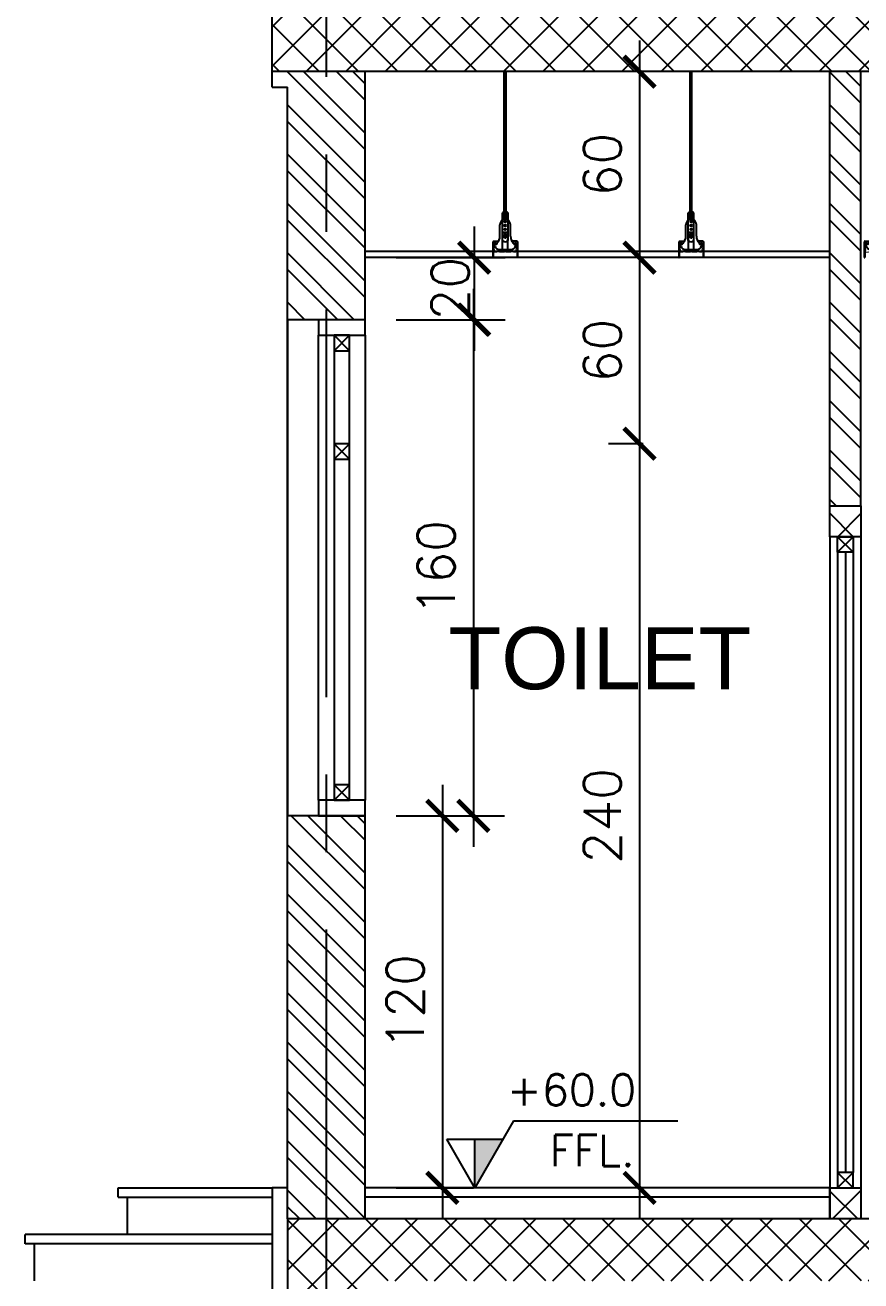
# Model space of a CAD drawing. Header units: centimetres. Extents: x -4632 to 1767, y -935 to 10443.
# Drawn here: x -2089.7 to -1820, y -718 to -313 of the extents above; entities that cross this region are included whole.
import ezdxf
from ezdxf.enums import TextEntityAlignment as Align
from ezdxf.xclip import XClip

# ---------------------------------------------------------------- set-up
doc = ezdxf.new("R2010")
doc.units = ezdxf.units.CM
doc.header["$LTSCALE"] = 100
doc.header["$MEASUREMENT"] = 0
doc.header["$XCLIPFRAME"] = 0
doc.header["$PDMODE"] = 35
doc.linetypes.add('GRID$0$XREF GRID$0$GRIDS$0$CENTER', pattern=[2, 1.25, -0.25, 0.25, -0.25])
for name, color, linetype in [('CEILING', 161, 'Continuous'), ('CEILING HANGER', 8, 'Continuous'), ('DIM IN', 1, 'Continuous'), ('DOOR', 1, 'Continuous'), ('FINISHES', 4, 'Continuous'), ('HATCH', 8, 'Continuous'), ('LEVELS', 2, 'Continuous'), ('STAIRS', 4, 'Continuous'), ('TEXT', 3, 'Continuous'), ('WALL-01', 7, 'Continuous'), ('WALL-02', 3, 'Continuous'), ('WALL-03', 2, 'Continuous'), ('WINDOW', 1, 'Continuous'), ('WINDOWS', 1, 'Continuous'), ('XREF GRID', 11, 'GRID$0$XREF GRID$0$GRIDS$0$CENTER')]:
    doc.layers.add(name, color=color, linetype=linetype)
doc.styles.add('ART', font='arial.ttf')
doc.styles.add('DIMA', font='romans.shx', dxfattribs={"width": 0.8})
doc.styles.add('ROMANS', font='romans')
doc.dimstyles.new('AS-17-100', dxfattribs={"dimtxt": 12, "dimasz": 10, "dimexe": 10, "dimexo": 10, "dimgap": 6, "dimtad": 1, "dimtoh": 1, "dimdec": 0, "dimdsep": 46, "dimtxsty": 'ROMANS', "dimblk1": 'ARCHTICK', "dimblk2": 'ARCHTICK', "dimsah": 1, "dimcen": 25, "dimdle": 10, "dimclrd": 1, "dimclre": 1, "dimclrt": 2, "dimadec": 0, "dimazin": 0, "dimtfac": 1, "dimtdec": 0, "dimtofl": 0, "dimtmove": 2, "dimatfit": 3, "dimldrblk": 'ARCHTICK', "dimfxl": 1, "dimtolj": 1, "dimtzin": 0, "dimarcsym": 0})
pattern_1 = [(314.9999999999999, (-5, 0), (7.954951288348664, 7.954951288348657), []), (314.9999999999999, (-5.000000000000003, -5.30330085), (7.954951288348664, 7.954951288348657), [])]

# ---------------------------------------------------------------- blocks, each defined once
blk = doc.blocks.new('W06')
at = {"layer": 'WALL-03', "linetype": 'ByBlock', "elevation": 0.0002789311777569026}
blk.add_lwpolyline([(-2368.161533367542, -407.9853101067392), (-2368.16153336754, -567.9853101073054)], dxfattribs=at)
at = {"layer": 'WINDOW', "color": 8, "linetype": 'ByBlock'}
for p, q in [((-2348.16153336754, -412.9853101067392, 0.0002789311777569026), (-2353.16153336754, -417.9853101067392, 0.0002789311777569026)), ((-2348.16153336754, -417.9853101067392, 0.0002789311777569026), (-2353.16153336754, -412.9853101067392, 0.0002789311777569026)), ((-2348.16153336754, -447.9853101067392, 0.001342340208861769), (-2353.16153336754, -452.9853101067392, 0.001342340208861769)), ((-2348.16153336754, -452.9853101067392, 0.001342340208861769), (-2353.16153336754, -447.9853101067392, 0.001342340208861769)), ((-2348.16153336754, -562.9853101073054, 0.0002789311777569026), (-2353.16153336754, -557.9853101073054, 0.0002789311777569026)), ((-2348.16153336754, -557.9853101073054, 0.0002789311777569026), (-2353.16153336754, -562.9853101073054, 0.0002789311777569026))]:
    blk.add_line(p, q, dxfattribs=at)
at = {"layer": 'WINDOW', "linetype": 'ByBlock'}
for p, q in [((-2353.16153336754, -417.9853101067392, 0.0002789311777569026), (-2353.16153336754, -557.9853101073054, 0.0002789311777569026)), ((-2348.16153336754, -557.9853101073054, 0.0002789311777569026), (-2348.16153336754, -417.9853101067392, 0.0002789311777569026))]:
    blk.add_line(p, q, dxfattribs=at)
at = {"layer": 'WINDOW', "color": 2, "linetype": 'ByBlock'}
for points, elevation in [([(-2343.16153336754, -407.9853101067392), (-2358.16153336754, -407.9853101067392), (-2358.16153336754, -412.9853101067392), (-2343.16153336754, -412.9853101067392)], 0.0002789311777569026), ([(-2348.16153336754, -412.9853101067392), (-2353.16153336754, -412.9853101067392), (-2353.16153336754, -417.9853101067392), (-2348.16153336754, -417.9853101067392)], 0.0002789311777569026), ([(-2348.16153336754, -447.9853101067392), (-2353.16153336754, -447.9853101067392), (-2353.16153336754, -452.9853101067392), (-2348.16153336754, -452.9853101067392)], 0.001342340208861769), ([(-2348.16153336754, -557.9853101073054), (-2353.16153336754, -557.9853101073054), (-2353.16153336754, -562.9853101073054), (-2348.16153336754, -562.9853101073054)], 0.0002789311777569026), ([(-2343.16153336754, -562.9853101073054), (-2358.16153336754, -562.9853101073054), (-2358.16153336754, -567.9853101073054), (-2343.16153336754, -567.9853101073054)], 0.0002789311777569026)]:
    blk.add_lwpolyline(points, close=True, dxfattribs=dict(at, elevation=elevation))
at = {"layer": 'WINDOW', "linetype": 'ByBlock', "elevation": 0.0002789311777569026}
for points in [[(-2358.16153336754, -562.9853101073054), (-2358.16153336754, -412.9853101067392)], [(-2343.16153336754, -412.9853101067392), (-2343.16153336754, -562.9853101073054)]]:
    blk.add_lwpolyline(points, dxfattribs=at)
blk = doc.blocks.new('SUP')
at = {"layer": 'CEILING HANGER', "extrusion": (-6.565441055446186e-09, 1.615746940505771e-05, 0.9999999998694682)}
for p, q in [((-555.8616746720024, -4415.287711383453, 0.0220760710870105), (-555.8616747077414, -4305.435367668505, 0.02100534264414649)), ((-555.2514488226903, -4415.287711998224, 0.02207607644170619), (-555.2514487869347, -4305.435367668505, 0.02100534798921842)), ((-556.4441010715551, -4415.384870046802, 0.02207760857909572), (-556.4441000311757, -4413.18528123447, 0.02204268558459684)), ((-554.6137238621494, -4415.384871938397, 0.02207762464139294), (-554.6137240513087, -4413.186107862948, 0.02204271474141222)), ((-557.2372633987345, -4420.726332689635, 0.02216240833251109), (-557.237263398735, -4416.996090168905, 0.02210318306358973)), ((-556.4441014025856, -4422.105266022191, 0.02218430868122987), (-556.4441010715551, -4415.384870046802, 0.02207760857909572)), ((-556.3446205894273, -4415.287710815975, 0.02207606684786804), (-554.7132045334369, -4415.287712754858, 0.02207608116825662)), ((-555.8616747192925, -4414.670045381303, 0.02206626436939811), (-555.857039830399, -4414.703154263929, 0.02206679008161883)), ((-555.857039830399, -4414.703154263929, 0.02206679008161883), (-555.8432768444361, -4414.735255799491, 0.0220672998799518)), ((-555.8432768444361, -4414.735255799491, 0.0220672998799518), (-555.8208028588429, -4414.765379337937, 0.02206777834999432)), ((-555.8208028588429, -4414.765379337937, 0.02206777834999432), (-555.7903025376474, -4414.792601731966, 0.02206821082857254)), ((-555.7903025376474, -4414.792601731966, 0.02206821082857254), (-555.7527012980609, -4414.81610219341, 0.02206858427601619)), ((-555.7527012980609, -4414.81610219341, 0.02206858427601619), (-555.7091413817544, -4414.835165461633, 0.02206888732622275)), ((-555.7091413817544, -4414.835165461633, 0.02206888732622275), (-555.6609480898335, -4414.849208758824, 0.02206911071442727)), ((-555.6609480898335, -4414.849208758824, 0.02206911071442727), (-555.6095836278336, -4414.857810471359, 0.02206924773433516)), ((-555.6095836278336, -4414.857810471359, 0.02206924773433516), (-555.556609935815, -4414.860706934065, 0.02206929418558782)), ((-555.556609935815, -4414.860706934065, 0.02206929418558782), (-555.503636574826, -4414.85781189006, 0.02206924868480718)), ((-555.503636574826, -4414.85781189006, 0.02206924868480718), (-555.4522731532052, -4414.849207150968, 0.02206911251677729)), ((-555.4522731532052, -4414.849207150968, 0.02206911251677729), (-555.4040791519349, -4414.835165059665, 0.02206888999188666)), ((-555.4040791519349, -4414.835165059665, 0.02206888999188666), (-555.3605209853569, -4414.816101815089, 0.0220685877051696)), ((-555.3605209853569, -4414.816101815089, 0.0220685877051696), (-555.3229200767993, -4414.792599603918, 0.02206821488864245)), ((-555.3229200767993, -4414.792599603918, 0.02206821488864245), (-555.2924209378538, -4414.765372433603, 0.02206778286843622)), ((-555.2924209378538, -4414.765372433603, 0.02206778286843622), (-555.2699471887099, -4414.735255137438, 0.0220673048912459)), ((-555.2699471887099, -4414.735255137438, 0.0220673048912459), (-555.2561840135874, -4414.703152183174, 0.02206679531140006)), ((-555.2561840135874, -4414.703152183174, 0.02206679531140006), (-555.2515502596526, -4414.670042047363, 0.02206626966060201)), ((-554.6137244296298, -4422.104441663621, 0.0221843116251953), (-554.6137238621494, -4415.384871938397, 0.02207762464139294)), ((-553.8205608256211, -4420.726333469913, 0.0221624382717734), (-553.8205606837515, -4416.996090996483, 0.0221032130037396)), ((-559.495881784593, -4422.529900156957, 0.02219102389058963), (-559.4958810752446, -4426.154047701695, 0.02224856468352285)), ((-559.373856287354, -4422.529901008177, 0.02219102497288312), (-559.3738566183841, -4426.15404633029, 0.02224856573060863)), ((-559.2518317359136, -4422.285851054111, 0.02218715124690278), (-557.6660165835747, -4422.285852023553, 0.02218716515248028)), ((-559.2518307901145, -4422.40787877396, 0.02218908868787934), (-557.7425548149345, -4422.407876409457, 0.02218910187007036)), ((-554.6137242877589, -4419.500103103952, 0.02214296239639036), (-556.4441003622063, -4419.500100857683, 0.02214294632851693)), ((-556.352582516106, -4425.110732249355, 0.02223202743798597), (-556.3525823269455, -4421.205926860206, 0.02217003062483556)), ((-556.2915702876758, -4421.205927474974, 0.02217003116895679), (-556.3525823269455, -4421.205927002078, 0.02217003062708805)), ((-556.2305561676471, -4421.14491723273, 0.02216906304035726), (-556.2305573026059, -4420.595800792785, 0.02216034468796276)), ((-554.8882801432698, -4420.534792158401, 0.022159387807499), (-556.1695437973473, -4420.534790881573, 0.02215937656456851)), ((-555.2360524888308, -4420.26633394119, 0.02215512243529172), (-555.8217733906752, -4420.266334508668, 0.02215511731387065)), ((-555.2360523942504, -4420.022285713205, 0.02215124766790188), (-555.8217720192661, -4420.022286186104, 0.0221512425450806)), ((-555.7430976058731, -4421.205929011901, 0.02217003599744156), (-555.7729632485268, -4420.77883948788, 0.02216325481162251)), ((-555.2848618743388, -4420.778842490788, 0.02216325913458923), (-555.7729632485268, -4420.77883948788, 0.02216325481162251)), ((-555.7430976058731, -4421.205929011901, 0.02217003599744156), (-555.3147273751223, -4421.205930737981, 0.02217003977690464)), ((-555.3147273751223, -4421.205930737981, 0.02217003977690464), (-555.2848618743388, -4420.778842490788, 0.02216325913458923)), ((-554.8272674892297, -4421.144916854413, 0.02216907532569316), (-554.8272677256795, -4420.595805238041, 0.02216035704998098)), ((-554.7052428904992, -4421.205930572471, 0.02217004511276322), (-554.7662550243497, -4421.205929981343, 0.02217004456901653)), ((-554.7052439308789, -4425.110731871038, 0.02223204186114013), (-554.7052428904992, -4421.205930596114, 0.02217004511309357)), ((-551.8059930086331, -4422.285851668878, 0.0221872164749541), (-553.3918075934922, -4422.285852685613, 0.02218720260091621)), ((-551.8059936234027, -4422.407874659739, 0.02218915384083452), (-553.3152703552222, -4422.407875558245, 0.02218914063527096)), ((-551.6839683626125, -4422.529900960888, 0.0221910923279644), (-551.6839680788736, -4426.154045904676, 0.02224863307973371)), ((-551.5619429599533, -4422.529904129314, 0.02219109344713757), (-551.5619430072439, -4426.154046826836, 0.02224863416314971)), ((-559.4958810752446, -4426.154047701695, 0.02224856468352285), (-559.495881879174, -4427.618347378821, 0.02227181345126885)), ((-559.3738565710936, -4423.35517208254, 0.02220412784786372), (-559.4958811698241, -4423.355173572174, 0.02220412680269896)), ((-559.3738566183841, -4426.15404633029, 0.02224856573060863), (-559.3738563819345, -4427.618348135456, 0.02227181453210573)), ((-558.9243093764586, -4423.146129892111, 0.02220081281087902), (-558.9243099439385, -4423.407472318238, 0.02220496215912424)), ((-558.7317858524691, -4424.206305609929, 0.02221764696627768), (-558.9035207104287, -4423.565385125063, 0.02220746953171588)), ((-558.5689120451794, -4423.159920093443, 0.02220103487165298), (-558.5967181155332, -4423.083524346748, 0.02219982168851709)), ((-558.3969132619577, -4423.280354472705, 0.02220294852160439), (-558.3965026905327, -4423.280356860845, 0.02220294856302701)), ((-556.230556687837, -4425.110732225712, 0.02223202850648227), (-557.553114927309, -4425.110732509451, 0.02223201692662885)), ((-554.8272681512899, -4425.110731658235, 0.02223204078885876), (-556.230556687837, -4425.110732225712, 0.02223202850648227)), ((-555.0713192403489, -4425.476807014951, 0.02223785085013904), (-555.9865070647676, -4425.476807724301, 0.02223784284529864)), ((-553.5047096753681, -4425.110733644415, 0.02223205240470875), (-554.8272681512899, -4425.110731658235, 0.02223204078885876)), ((-552.660912097359, -4423.280355631311, 0.02220299878160961), (-552.6613227633637, -4423.280355820471, 0.02220299878106098)), ((-552.4889126047873, -4423.15992073186, 0.02220108813657681), (-552.4611072910731, -4423.083524039359, 0.02219987542548034)), ((-552.3260378044082, -4424.206306957693, 0.02221770309579237), (-552.1543040814081, -4423.565384344778, 0.02220752863593646)), ((-552.1335148951883, -4423.146127622196, 0.02220087225553981), (-552.1335154626678, -4423.407472743853, 0.02220502164653701)), ((-551.6839681261629, -4423.355171656929, 0.02220419519694293), (-551.5619431964028, -4423.355172579086, 0.02220419628035769)), ((-551.6839680788736, -4426.154045904676, 0.02224863307973371), (-551.6839684099034, -4427.618347899013, 0.02227188188413909)), ((-551.5619430072439, -4426.154046826836, 0.02224863416314971), (-551.5619433855635, -4427.618346243861, 0.02227188292681501)), ((-559.495881879174, -4427.618347402464, 0.02227181345159914), (-559.3738563819345, -4427.618348182745, 0.02227181453276637)), ((-551.5619433382737, -4427.618346338443, 0.02227188292822694), (-551.6839684571936, -4427.618348040882, 0.02227188188648124))]:
    blk.add_line(p, q, dxfattribs=at)
at = {"layer": 'CEILING HANGER', "extrusion": (-6.565441055446186e-09, 1.615746940505771e-05, 0.9999999998694682), "const_width": 0.2440502024312832, "elevation": -0.06971492343959416}
blk.add_lwpolyline([(-558.5797820677037, -4423.042405715765, 0.9999999999999998), (-559.0678825433828, -4423.042405053701), (-559.0678824488034, -4423.217503977483, 0.2679491924311169), (-558.9916170805083, -4423.349601668542, -0.5773502691896479), (-558.9916170805088, -4423.613793693053, 0.2679491924311232), (-559.0678823069334, -4423.745890154567), (-559.0678823542236, -4424.035073030886, 0.2679491924311419), (-558.9916173642481, -4424.167168310147, -0.5773502691897009), (-558.9916173642488, -4424.431360121866, 0.2679491924311387), (-559.0678821650637, -4424.563459137034), (-559.0678827325429, -4424.85263957792, 0.2679491924311386), (-558.9916171277979, -4424.984737150748, -0.5773502691895802), (-558.9916167021885, -4425.24892884423, 0.2679491924310527), (-559.0678829689928, -4425.381023295932), (-559.0678825906732, -4425.696453092645, 0.4142135623731117), (-558.9153511920235, -4425.848984633169), (-558.2304367162336, -4425.848982386897, 0.2475285480659973), (-558.1045626675409, -4425.782604403249, -0.2475285480660123), (-557.9786901321269, -4425.716221666963), (-557.551682372388, -4425.716218664052, -0.2475285480660569), (-557.4258086074361, -4425.782602156976, 0.2475285480659878), (-557.2999359774418, -4425.848980849969), (-555.7931046094085, -4425.848986099151, 0.2679491924311233), (-555.6610078641546, -4425.772717586079, -0.5773502691896271), (-555.3968163125354, -4425.772716522059, 0.267949192431123), (-555.2647200401811, -4425.848983450915), (-553.7578892869174, -4425.848981275573, 0.2475285480659966), (-553.6320163258938, -4425.78260121117, -0.2475285480660183), (-553.5061422299106, -4425.716223062021), (-553.0791346120426, -4425.716220059112, -0.2475285480676973), (-552.9532612726993, -4425.782603552025, 0.2475285480676879), (-552.8273882643856, -4425.848982268668), (-552.1424731738261, -4425.848982505115, 0.4142135623731118), (-551.9899423899456, -4425.696450586272), (-551.9899413495664, -4425.381025565848, 0.2679491924310526), (-552.0662080892703, -4425.248927922074, -0.5773502691895805), (-552.0662079001106, -4424.984736228596, 0.2679491924311383), (-551.9899422480754, -4424.852641966066), (-551.9899413968567, -4424.563456275991, 0.2679491924311419), (-552.0662080892713, -4424.431358892325, -0.577350269189703), (-552.0662080419805, -4424.167167151541, 0.2679491924311351), (-551.9899426263952, -4424.035072983594), (-551.9899415860166, -4423.745887482684, 0.2679491924311169), (-552.0662074272116, -4423.61379473343, -0.57735026918965), (-552.0662072853415, -4423.349602945366, 0.26794919243112), (-551.9899424845256, -4423.217503906544), (-551.9899407820865, -4423.042407229043, 0.9999999999999996), (-552.4780414942156, -4423.042408813255)], format="xyb", dxfattribs=at)
at = {"layer": 'CEILING HANGER', "extrusion": (-6.565441055446186e-09, 1.615746940505771e-05, 0.9999999998694682)}
for centre, radius in [((-555.5289124430645, -4417.240112451817, -0.04926070229982382), 0.3416702834037965), ((-555.5289125849346, -4418.460363877464, -0.04926104447477821), 0.2516767712572607), ((-555.5289113553953, -4416.019863485247, -0.04926036012537647), 0.2516767712572607)]:
    blk.add_circle(centre, radius, dxfattribs=at)
for centre, radius, start, end in [((-555.5293459028295, -4414.14664010689, -0.04925983484909668), 1.32702313133537, 104.5031346958014, 133.5769546934367), ((-555.5293459028295, -4414.14664010689, -0.04925983484909668), 1.32702313133537, 46.37131391906877, 77.91645815812764), ((-554.3742710121227, -4417.404631807819, -0.04926074590044033), 2.891994898810706, 132.9461953011324, 171.8788421997344), ((-556.6835531646561, -4417.404633131942, -0.04926075096635775), 2.891994898810706, 8.121157800239335, 47.05378470023463), ((-559.2518311210006, -4422.529901498867, -0.04926219379481667), 0.2440502024312832, 89.99999999999952, 179.9999726791131), ((-559.2518311210006, -4422.529901498867, -0.04926219379481667), 0.1220251012156416, 89.99999999999952, 179.9999726791131), ((-560.2878907568154, -4420.726331619516, -0.04926169032191171), 3.050627530391041, 315.5754556044096, 359.9999726791131), ((-555.5293452880607, -4421.143906900362, -0.04926179697753016), 1.327023208500847, 226.4230358901178, 313.6286860809345), ((-556.2915685850937, -4421.144916446417, -0.04926179893257202), 0.06101255060782081, 269.9999999999995, 359.9999726791131), ((-556.1695450740324, -4420.595800975837, -0.04926164468566113), 0.06101255060782081, 89.99999999999952, 179.9999726791131), ((-555.8217729176321, -4420.144308957992, -0.04926151731813203), 0.1220251012156416, 89.99999999999952, 269.9999999999995), ((-555.2360522995275, -4420.144310731367, -0.04926151603389552), 0.1220251012156416, 269.9999999999995, 89.99999999999952), ((-554.888280426866, -4420.595804711748, -0.04926164187615442), 0.06101255060782081, 359.9999726791131, 89.99999999999952), ((-554.7662551187867, -4421.144916919312, -0.04926179558694533), 0.06101255060782081, 179.9999726791131, 269.9999999999995), ((-550.7699337037036, -4420.726331075682, -0.04926166944337519), 3.050627530391041, 179.9999726791131, 224.4245927869441), ((-551.8059941907383, -4422.529899749133, -0.04926217746125455), 0.2440502024312832, 359.9999726791131, 89.99999999999952), ((-551.8059931030691, -4422.529899607262, -0.04926217746125743), 0.1220251012156416, 359.9999726791131, 89.99999999999952), ((-558.3141842546157, -4423.407471130239, -0.04926243782048277), 0.6101255060782078, 179.9999726791131, 195.0000051866606), ((-558.7412713196157, -4423.146128254833, -0.04926236547311089), 0.1830376518234623, 102.9976300964304, 179.9999726791131), ((-557.4747552757401, -4423.624784239971, -0.04926249691667202), 1.372782388675968, 195.0000051866606, 269.9999999999995), ((-558.7549940145336, -4423.08667598028, -0.04926234883207901), 0.1220251012156416, 77.00239959676622, 102.9976300964304), ((-558.7687156217822, -4423.146130146431, -0.04926236553397784), 0.1830376518234623, 19.99999657725749, 77.00239959676622), ((-558.3969121741454, -4423.097318325489, -0.04926235103085637), 0.1830376518234623, 199.9999965772575, 269.9999999999995), ((-558.3965018391698, -4423.097315819124, -0.04926235102920834), 0.1830376518234623, 269.9999999999995, 357.8495973910383), ((-557.8477757304768, -4423.117921094687, -0.0492623556035784), 0.3660753036469248, 135.5754556044097, 177.8495973910383), ((-555.9865069700435, -4425.110732078305, -0.04926291033195845), 0.3660753036469248, 179.9999726791131, 269.9999999999995), ((-555.0713190983352, -4425.110731392602, -0.0492629083241849), 0.3660753036469248, 269.9999999999995, 359.9999726791131), ((-553.5830686172995, -4423.624788306905, -0.04926248838113804), 1.372782388675968, 269.9999999999995, 344.9999948133394), ((-553.2100479261145, -4423.117920645433, -0.0492623454300529), 0.3660753036469248, 2.150375307292657, 44.42459278694412), ((-552.6613226686404, -4423.097317403332, -0.04926233844913304), 0.1830376518234623, 182.1503753072926, 269.9999999999995), ((-552.6609119080554, -4423.097317190524, -0.0492623384482174), 0.1830376518234623, 269.9999999999995, 340.000016259355), ((-552.2891077037781, -4423.146129271558, -0.04926235132016004), 0.1830376518234623, 102.9976300964304, 160.0000162593551), ((-552.3028299730864, -4423.086679550669, -0.04926233467970804), 0.1220251012156416, 77.00239959676622, 102.9976300964304), ((-552.3165523842644, -4423.146128680436, -0.04926235138024148), 0.1830376518234623, 359.9999726791131, 77.00239959676622), ((-552.7436408206734, -4423.407473187349, -0.04926242560150119), 0.6101255060782078, 344.9999948133394, 359.9999726791131)]:
    blk.add_arc(centre, radius, start, end, dxfattribs=at)
blk = doc.blocks.new('FALSE CEILING')
at = {"xscale": -1}
for p in [(-1545.111209873657, 4427.618346370236, -0.02227188292873169), (-1485.111209873657, 4427.618346370236, -0.02227188292873169), (-1425.111209873657, 4427.618346338442, -0.02227188292822694), (-1365.111209873657, 4427.618346370236, -0.02227188292873169), (-1305.111209873657, 4427.618346370236, -0.02227188292873169), (-1245.111209873657, 4427.618346338442, -0.02227188292822694), (-1185.111209873657, 4427.618346370236, -0.02227188292873169), (-1125.111209873657, 4427.618346370236, -0.02227188292873169), (-1065.111209873657, 4427.618346338442, -0.02227188292822694), (-1005.111209873657, 4427.618346370236, -0.02227188292873169), (-945.1112098736567, 4427.618346370236, -0.02227188292873169), (-885.1112098736567, 4427.618346370236, -0.02227188292873169), (-825.1112098736567, 4427.618346370236, -0.02227188292873169), (-765.1112098736567, 4427.618346338442, -0.02227188292822694), (-705.1112098736567, 4427.618346370236, -0.02227188292873169), (-645.1112098736567, 4427.618346370236, -0.02227188292873169), (-585.1112098736567, 4427.618346338442, -0.02227188292822694), (-525.1112098736567, 4427.618346370236, -0.02227188292873169), (-465.1112098736567, 4427.618346370236, -0.02227188292873169), (-405.1112098736567, 4427.618346338442, -0.02227188292822694), (-345.1112098736567, 4427.618346370236, -0.02227188292873169), (-285.1112098736567, 4427.618346370236, -0.02227188292873169), (-225.1112098736567, 4427.618346338442, -0.02227188292822694), (-165.1112098736567, 4427.618346370236, -0.02227188292873169), (-105.1112098736567, 4427.618346370236, -0.02227188292873169), (-45.11120987365666, 4427.618346338442, -0.02227188292822694), (14.88879012634334, 4427.618346370236, -0.02227188292873169), (74.88879012634334, 4427.618346370236, -0.02227188292873169), (134.8887901263433, 4427.618346338442, -0.02227188292822694), (194.8887901263433, 4427.618346370236, -0.02227188292873169), (254.8887901263433, 4427.618346338442, -0.02227188292822694), (314.8887901263433, 4427.618346338442, -0.02227188292822694), (374.8887901263433, 4427.618346370236, -0.02227188292873169), (434.8887901263433, 4427.618346338442, -0.02227188292822694)]:
    blk.add_blockref('SUP', p, dxfattribs=at)
blk = doc.blocks.new('LEVEL- ELEV-1')
blk.add_hatch(color=256).paths.add_polyline_path([(0.1599999999998545, 0.2771281292109045), (3.552713678800501e-15, 0.2771281292109027), (0, 5.329070518200751e-15)])
for p, q in [((0.220000000000006, 0.3810511776653591), (0, 0)), ((0.220000000000006, 0.3810511776653591), (1.154719381012352, 0.3810511776653591)), ((0, 0), (-0.1599999999998545, 0.2771281292109045)), ((-0.1599999999998545, 0.2771281292109045), (0.1599999999998545, 0.2771281292109045)), ((0, 0), (3.552713678800501e-15, 0.2771281292109045))]:
    blk.add_line(p, q)
blk = doc.blocks.new('LEVEL- ELEV')
at = {"xscale": 0.8999999999999986, "yscale": 0.8999999999999986, "zscale": 0.8999999999999986}
blk.add_blockref('LEVEL- ELEV-1', (0, 0), dxfattribs=at)
at = {"style": 'DIMA'}
for tag, p in [('+XX.XX', (0.1561219769239912, 0.4208608438903312)), ('FFL.', (0.3833218897106043, 0.1103121334648396))]:
    blk.add_attdef(tag, p, '', height=0.162, dxfattribs=at)
blk = doc.blocks.new('_ARCHTICK')
at = {"color": 0, "linetype": 'ByBlock', "const_width": 0.15}
blk.add_lwpolyline([(-0.5, -0.5), (0.5, 0.5)], dxfattribs=at)
blk = doc.blocks.new('*D30')
at = {"layer": 'Defpoints', "color": 0, "transparency": 16777216}
for p in [(-1882.062141538794, -327.9853100905854, 0.001063385054750746), (-1891.439750819621, -387.9853101067392), (-1882.062141538794, -387.9853101067392)]:
    blk.add_point(p, dxfattribs=at)
at = {"layer": 'DIM IN', "color": 1, "lineweight": -2, "transparency": 16777216}
for p, q in [((-1891.439750819621, -317.9853100905854), (-1891.439750819621, -397.9853101067392)), ((-1892.062141538794, -327.9853100905854), (-1901.439750819621, -327.9853100905854)), ((-1892.062141538794, -387.9853101067392), (-1901.439750819621, -387.9853101067392))]:
    blk.add_line(p, q, dxfattribs=at)
at = {"layer": 'DIM IN', "color": 1, "lineweight": -2, "transparency": 16777216, "xscale": 10, "yscale": 10, "zscale": 10}
for p, rotation in [((-1891.439750819621, -327.9853100905854), 90), ((-1891.439750819621, -387.9853101067392), 270)]:
    blk.add_blockref('_ARCHTICK', p, dxfattribs=dict(at, rotation=rotation))
at = {"layer": 'DIM IN', "color": 2, "transparency": 16777216, "insert": (-1903.439750819621, -357.9853100986617), "char_height": 12, "attachment_point": 5, "rotation": 90, "style": 'ROMANS'}
blk.add_mtext('\\A1;60', dxfattribs=at)
blk = doc.blocks.new('*D31')
at = {"layer": 'Defpoints', "color": 0, "transparency": 16777216}
for p in [(-1882.062141538794, -387.9853101067392), (-1891.439750819624, -447.9853101072977), (-1880.27804976929, -447.9853101072977)]:
    blk.add_point(p, dxfattribs=at)
at = {"layer": 'DIM IN', "color": 1, "lineweight": -2, "transparency": 16777216}
for p, q in [((-1891.439750819624, -377.9853101067392), (-1891.439750819624, -457.9853101072977)), ((-1892.062141538794, -387.9853101067392), (-1901.439750819624, -387.9853101067392)), ((-1890.27804976929, -447.9853101072977), (-1901.439750819624, -447.9853101072977))]:
    blk.add_line(p, q, dxfattribs=at)
at = {"layer": 'DIM IN', "color": 1, "lineweight": -2, "transparency": 16777216, "xscale": 10, "yscale": 10, "zscale": 10}
for p, rotation in [((-1891.439750819624, -387.9853101067392), 90), ((-1891.439750819624, -447.9853101072977), 270)]:
    blk.add_blockref('_ARCHTICK', p, dxfattribs=dict(at, rotation=rotation))
at = {"layer": 'DIM IN', "color": 2, "transparency": 16777216, "insert": (-1903.439750819623, -417.9853101070178), "char_height": 12, "attachment_point": 5, "rotation": 90, "style": 'ROMANS'}
blk.add_mtext('\\A1;60', dxfattribs=at)
blk = doc.blocks.new('*D32')
at = {"layer": 'Defpoints', "color": 0, "transparency": 16777216}
for p in [(-1886.054857835826, -447.9853101072977), (-1891.439750819625, -687.9853101073058), (-1878.571058397686, -687.9853101073058, 7.344312963751223e-09)]:
    blk.add_point(p, dxfattribs=at)
at = {"layer": 'DIM IN', "color": 1, "lineweight": -2, "transparency": 16777216}
for p, q in [((-1891.439750819625, -437.9853101072977), (-1891.439750819625, -697.9853101073058)), ((-1896.054857835826, -447.9853101072977), (-1901.439750819625, -447.9853101072977)), ((-1888.571058397686, -687.9853101073058), (-1901.439750819625, -687.9853101073058))]:
    blk.add_line(p, q, dxfattribs=at)
at = {"layer": 'DIM IN', "color": 1, "lineweight": -2, "transparency": 16777216, "xscale": 10, "yscale": 10, "zscale": 10}
for p, rotation in [((-1891.439750819625, -447.9853101072977), 90), ((-1891.439750819625, -687.9853101073058), 270)]:
    blk.add_blockref('_ARCHTICK', p, dxfattribs=dict(at, rotation=rotation))
at = {"layer": 'DIM IN', "color": 2, "transparency": 16777216, "insert": (-1903.439750819624, -567.9853101073011), "char_height": 12, "attachment_point": 5, "rotation": 90, "style": 'ROMANS'}
blk.add_mtext('\\A1;240', dxfattribs=at)
blk = doc.blocks.new('*D33')
at = {"layer": 'Defpoints', "color": 0, "transparency": 16777216}
for p in [(-1980.000000000026, -387.9853101067395), (-1980.000000000026, -407.9853101067395), (-1944.763735081907, -407.9853101067395)]:
    blk.add_point(p, dxfattribs=at)
at = {"layer": 'DIM IN', "color": 1, "lineweight": -2, "transparency": 16777216}
for p, q in [((-1944.763735081907, -377.9853101067394), (-1944.763735081907, -417.9853101067395)), ((-1970.000000000026, -387.9853101067395), (-1934.763735081907, -387.9853101067395)), ((-1970.000000000026, -407.9853101067395), (-1934.763735081907, -407.9853101067395))]:
    blk.add_line(p, q, dxfattribs=at)
at = {"layer": 'DIM IN', "color": 1, "lineweight": -2, "transparency": 16777216, "xscale": 10, "yscale": 10, "zscale": 10}
for p, rotation in [((-1944.763735081907, -387.9853101067395), 90), ((-1944.763735081907, -407.9853101067395), 270)]:
    blk.add_blockref('_ARCHTICK', p, dxfattribs=dict(at, rotation=rotation))
at = {"layer": 'DIM IN', "color": 2, "transparency": 16777216, "insert": (-1952.517539807542, -397.9853101067388), "char_height": 12, "attachment_point": 5, "rotation": 90, "style": 'ROMANS'}
blk.add_mtext('\\A1;20', dxfattribs=at)
blk = doc.blocks.new('*D34')
at = {"layer": 'Defpoints', "color": 0, "transparency": 16777216}
for p in [(-1970.000000000026, -407.9853101067395), (-1970.000000000026, -567.9853101073056), (-1945.059844215192, -567.9853101073056)]:
    blk.add_point(p, dxfattribs=at)
at = {"layer": 'DIM IN', "color": 1, "lineweight": -2, "transparency": 16777216}
for p, q in [((-1945.059844215192, -397.9853101067395), (-1945.059844215192, -577.9853101073056)), ((-1960.000000000026, -407.9853101067395), (-1935.059844215192, -407.9853101067395)), ((-1960.000000000026, -567.9853101073056), (-1935.059844215192, -567.9853101073056))]:
    blk.add_line(p, q, dxfattribs=at)
at = {"layer": 'DIM IN', "color": 1, "lineweight": -2, "transparency": 16777216, "xscale": 10, "yscale": 10, "zscale": 10}
for p, rotation in [((-1945.059844215192, -407.9853101067395), 90), ((-1945.059844215192, -567.9853101073056), 270)]:
    blk.add_blockref('_ARCHTICK', p, dxfattribs=dict(at, rotation=rotation))
at = {"layer": 'DIM IN', "color": 2, "transparency": 16777216, "insert": (-1957.059844215192, -487.9853101070219), "char_height": 12, "attachment_point": 5, "rotation": 90, "style": 'ROMANS'}
blk.add_mtext('\\A1;160', dxfattribs=at)
blk = doc.blocks.new('*D35')
at = {"layer": 'Defpoints', "color": 0, "transparency": 16777216}
for p in [(-1980.000000000026, -567.9853101073057), (-1980.000000000026, -687.9853101073057), (-1955.059844215192, -687.9853101073057)]:
    blk.add_point(p, dxfattribs=at)
at = {"layer": 'DIM IN', "color": 1, "lineweight": -2, "transparency": 16777216}
for p, q in [((-1955.059844215192, -557.9853101073057), (-1955.059844215192, -697.9853101073057)), ((-1970.000000000026, -567.9853101073057), (-1945.059844215192, -567.9853101073057)), ((-1970.000000000026, -687.9853101073057), (-1945.059844215192, -687.9853101073057))]:
    blk.add_line(p, q, dxfattribs=at)
at = {"layer": 'DIM IN', "color": 1, "lineweight": -2, "transparency": 16777216, "xscale": 10, "yscale": 10, "zscale": 10}
for p, rotation in [((-1955.059844215192, -567.9853101073057), 90), ((-1955.059844215192, -687.9853101073057), 270)]:
    blk.add_blockref('_ARCHTICK', p, dxfattribs=dict(at, rotation=rotation))
at = {"layer": 'DIM IN', "color": 2, "transparency": 16777216, "insert": (-1967.059844215191, -627.985310107305), "char_height": 12, "attachment_point": 5, "rotation": 90, "style": 'ROMANS'}
blk.add_mtext('\\A1;120', dxfattribs=at)
blk = doc.blocks.new('*D47')
at = {"layer": 'Defpoints', "color": 0, "transparency": 16777216}
for p in [(-1820.000000196442, -327.9853101067394, 0.001063385055241547), (-1820.000000000001, -687.985310107306), (-1784.573104835809, -687.9853101073058)]:
    blk.add_point(p, dxfattribs=at)
at = {"layer": 'DIM IN', "color": 1, "lineweight": -2, "transparency": 16777216}
for p, q in [((-1784.573104835809, -317.9853101067394), (-1784.573104835809, -697.9853101073058)), ((-1810.000000196442, -327.9853101067394), (-1774.573104835809, -327.9853101067394)), ((-1810.000000000001, -687.985310107306), (-1774.573104835809, -687.9853101073058))]:
    blk.add_line(p, q, dxfattribs=at)
at = {"layer": 'DIM IN', "color": 1, "lineweight": -2, "transparency": 16777216, "xscale": 10, "yscale": 10, "zscale": 10}
for p, rotation in [((-1784.573104835809, -327.9853101067394), 90), ((-1784.573104835809, -687.9853101073058), 270)]:
    blk.add_blockref('_ARCHTICK', p, dxfattribs=dict(at, rotation=rotation))
at = {"layer": 'DIM IN', "color": 2, "transparency": 16777216, "insert": (-1796.573104835806, -469.15112251764), "char_height": 12, "attachment_point": 5, "rotation": 90, "style": 'ROMANS'}
blk.add_mtext('\\A1;360', dxfattribs=at)

msp = doc.modelspace()

# ---------------------------------------------------------------- hatches: boundary and pattern name
at = {"layer": 'HATCH'}
h = msp.add_hatch(dxfattribs=at)
h.set_pattern_fill('ANSI37', color=256, scale=72, angle=360)
h.set_pattern_definition([(45, (-5, -65), (-6.363961030678927, 6.36396103067893), []), (134.9999999999999, (-5, -65), (-6.36396103067893, -6.363961030678926), [])])
h.paths.add_polyline_path([(-629.9999999999883, -327.9853100977077), (-629.9999999999883, -307.9853100982738), (-2009.999999999979, -307.985310098241), (-2009.999999999979, -327.9853100976749)])
at = {"layer": 'HATCH', "linetype": 'Continuous', "ltscale": 15}
h = msp.add_hatch(dxfattribs=at)
h.set_pattern_fill('ANSI32', color=256, scale=30, angle=630)
h.set_pattern_definition(pattern_1)
h.paths.add_polyline_path([(-1980.000000000025, -327.9853101125815), (-2009.999999999979, -327.985310100897), (-2009.999999999979, -332.985310095054), (-2004.999999999978, -332.9853101162761), (-2004.999999999978, -407.9853101115082), (-1980.000000000025, -407.9853101019706)])
h.paths.add_polyline_path([(-1980.000000000025, -567.9853101073055), (-2004.99999999998, -567.985310102551), (-2004.99999999998, -697.9853101025509), (-1980.000000000025, -697.9853101073054)])
h = msp.add_hatch(dxfattribs=at)
h.set_pattern_fill('ANSI32', color=256, scale=30, angle=630)
h.set_pattern_definition(pattern_1)
h.paths.add_polyline_path([(-1819.999999999999, -327.9853101067393), (-1829.999999999999, -327.9853101067393), (-1830.000000147337, -467.9853101072993), (-1820.000000147337, -467.9853101072993)])
at = {"layer": 'HATCH'}
h = msp.add_hatch(dxfattribs=at)
h.set_pattern_fill('ANSI37', color=256, scale=72, angle=360)
h.set_pattern_definition([(45, (-654.0010937378747, -30.00000000000011), (-6.363961030678927, 6.36396103067893), []), (134.9999999999999, (-654.0010937378747, -30.00000000000011), (-6.36396103067893, -6.363961030678926), [])])
h.paths.add_polyline_path([(-1820.000000196442, -467.9853101072993), (-1830.000000196547, -467.9853101072993), (-1830.000000196547, -477.9853101072993), (-1820.000000196442, -477.9853101072993)])
h = msp.add_hatch(dxfattribs=at)
h.set_pattern_fill('ANSI37', color=256, scale=72, angle=360)
h.set_pattern_definition([(225, (-1901.480301433561, -1763.046506202804), (6.363961030678927, -6.36396103067893), []), (314.9999999999999, (-1901.480301433561, -1763.046506202804), (6.36396103067893, 6.363961030678926), [])])
h.paths.add_polyline_path([(-1820.000000000024, -687.9853101073056), (-1830, -687.9853101073056), (-1830, -697.9853101071556), (-1820.000000000024, -697.9853101071556)])
h = msp.add_hatch(dxfattribs=at)
h.set_pattern_fill('ANSI37', color=256, scale=72, angle=360)
h.set_pattern_definition([(45, (-5, 0), (-6.363961030678927, 6.36396103067893), []), (134.9999999999999, (-5, 0), (-6.36396103067893, -6.363961030678926), [])])
h.paths.add_polyline_path([(-2004.999999999978, -747.9853101069699), (-1980.000000000025, -747.9853101069699), (-1980.000000000025, -717.9853101073054), (-660.0000000000116, -717.9853101073054), (-660.0000000000116, -747.9853101069698), (-629.9999999999881, -747.9853101069698), (-629.9999999999881, -697.9853101073054), (-2004.999999999978, -697.9853101073054)])

# ---------------------------------------------------------------- linework, layer by layer
at = {"layer": 'CEILING'}
for p, q in [((-1830, -385.9853101067393, -2.397586332141185e-08), (-1980.000000000025, -385.9853101067392)), ((-1830, -387.9853101067393, -2.397586332141185e-08), (-1980.000000000025, -387.9853101067392))]:
    msp.add_line(p, q, dxfattribs=at)
at = {"layer": 'DOOR', "linetype": 'Continuous'}
for p, q in [((-1827.499891863125, -482.9853533613484, 1.19320135076049e-08), (-1827.504433663433, -682.9854181343214, 1.373454010274918e-08)), ((-1824.999891863124, -482.9852452233015, 1.374539083604598e-08), (-1825.004433663432, -682.9853099962745, 1.554791743119025e-08)), ((-1822.500432531295, -482.9852452349958, 1.19320135076049e-08), (-1822.50497433628, -682.9855262606759, 1.373454010274918e-08))]:
    msp.add_line(p, q, dxfattribs=at)
at = {"layer": 'FINISHES'}
for p, q in [((-1830, -687.9853101073056), (-1980.000000000025, -687.9853101073055)), ((-1830, -690.9853101073056), (-1980.000000000025, -690.9853101073055))]:
    msp.add_line(p, q, dxfattribs=at)
at = {"layer": 'STAIRS', "color": 8}
for p, q in [((-2059.70389086667, -687.9853101073056), (-2009.999999999978, -687.9853101073058, 1.275744392783667e-09)), ((-2059.70389086667, -690.9853101073056), (-2059.70389086667, -687.9853101073056)), ((-2059.70389086667, -690.9853101073056), (-2009.999999999978, -690.9853101073057, 1.275744392783655e-09)), ((-2056.70389086667, -702.9853101071938), (-2056.70389086667, -690.9853101073054)), ((-2089.70389086667, -705.9853101071938), (-2089.70389086667, -702.9853101071938)), ((-2009.999999999978, -702.9853101071936), (-2089.70389086667, -702.9853101071938)), ((-2009.999999999978, -705.9853101071938), (-2089.70389086667, -705.9853101071938)), ((-2086.70389086667, -717.9853101070819), (-2086.70389086667, -705.9853101071938))]:
    msp.add_line(p, q, dxfattribs=at)
at = {"layer": 'WALL-01'}
for p, q in [((-2009.999999999978, -332.9853101067386, 0.001437202099609125), (-2009.999999999978, -172.9853101073063, 0.0003039211703566225)), ((-629.9999999999883, -327.9853101067392, 0.001063385055241547), (-2009.999999999979, -327.9853101067392, 0.001063385055241547)), ((-1980.000000000025, -407.9853101067392), (-1980.000000000025, -327.9853101067392)), ((-1830, -467.9853101072993, -2.397586331900903e-08), (-1830, -327.9853101067394, -2.397586331900903e-08)), ((-1820.000000196442, -467.9853101072993, 1.555876863198605e-08), (-1820.000000196442, -327.9853101067393, 0.001063385055241547)), ((-2009.999999999978, -332.9853101067386, 0.001437202099609125), (-2004.999999999978, -332.9853101067386)), ((-2004.999999999978, -407.9853101067393), (-2004.999999999978, -332.9853101067386)), ((-1980.000000000026, -407.9853101067392, 0.001063409031104866), (-2004.999999999978, -407.9853101067392, 0.001063409031104866)), ((-1830.000000098233, -467.9853101072993), (-1820.000000196442, -467.9853101072993, 1.555876863198605e-08)), ((-2004.999999999978, -697.9853101073054, 2.397586331900903e-08), (-2004.999999999978, -567.9853101073055)), ((-1980.000000000026, -567.9853101073055, 2.397586331857535e-08), (-2004.999999999978, -567.9853101073055, 2.397586331857535e-08)), ((-1980.000000000025, -697.9853101073054), (-1980.000000000025, -567.9853101073055)), ((-2004.999999999978, -687.9853100833546, -0.002702770348531697), (-2009.999999999978, -687.9853100833546, -0.002702770348531697)), ((-2009.999999999978, -687.9853100833546, -0.002702770348531697), (-2009.999999999978, -747.9853101069698)), ((-1830, -697.9853101073056, -2.397586331900903e-08), (-1830, -687.9853101073056, -2.397586331900903e-08)), ((-629.9999999999883, -697.9853101073054, 2.397586331900903e-08), (-2004.999999999978, -697.9853101073054, 2.397586331900903e-08)), ((-2004.999999999978, -697.9853101073054, 2.397586331900903e-08), (-2004.999999999978, -747.9853101069698))]:
    msp.add_line(p, q, dxfattribs=at)
at = {"layer": 'WALL-01', "linetype": 'ByBlock'}
for p, q in [((-1830, -687.9853101073056), (-1820.000000000024, -687.9853101073056)), ((-1830, -687.9853101073056), (-1830, -697.9853101071556)), ((-1820.000000000024, -687.9853101073056), (-1820.000000000024, -697.9853101071556))]:
    msp.add_line(p, q, dxfattribs=at)
at = {"layer": 'WALL-01', "linetype": 'Continuous'}
msp.add_line((-1830.00000000013, -687.9853101073056), (-1820.000000000024, -687.9853101073056), dxfattribs=at)
at = {"layer": 'WALL-02', "color": 2}
for p, q in [((-1830.000000196545, -477.9853101072974, 1.555876863198576e-08), (-1830.00000000013, -687.9853101073038)), ((-1820.000000000024, -477.9853101072993, 1.555876850974552e-08), (-1820.000000196442, -687.9853101073056))]:
    msp.add_line(p, q, dxfattribs=at)
at = {"layer": 'WALL-02', "linetype": 'Continuous'}
msp.add_lwpolyline([(-1820.000000196442, -477.9853101072993), (-1830.000000098233, -477.9853101072993), (-1830.000000098233, -467.9853101072993), (-1820.000000196442, -467.9853101072993)], close=True, dxfattribs=at)
at = {"layer": 'WALL-03'}
for p, q in [((-2004.999999999978, -687.9853100833545, -0.001063385055157665), (-2005.000000000028, -407.9853101067393)), ((-1994.703890866693, -407.9853101067393), (-2004.999999999978, -407.9853101067392, 0.001063409031104866)), ((-1994.70389086674, -567.9853101073055), (-1999.703890866693, -567.9853100927781, -0.001639385293373818))]:
    msp.add_line(p, q, dxfattribs=at)
at = {"layer": 'WINDOWS', "color": 8}
for p, q in [((-1822.499891864294, -482.9851370852546, 1.192116230680911e-08), (-1827.500000000005, -477.9853533625198, 1.195367215847604e-08)), ((-1827.499891861955, -482.9853533613484, 1.194282142517927e-08), (-1822.500000002348, -477.9851370864187, 1.193201304010591e-08)), ((-1822.499783726239, -682.9856345109836, 1.19103115735123e-08), (-1827.49989186195, -687.9854182337183, 1.194282142517924e-08)), ((-1827.4997837239, -682.9854182348897, 1.193197069188246e-08), (-1822.499891864293, -687.9856345098194, 1.192116230680911e-08))]:
    msp.add_line(p, q, dxfattribs=at)
at = {"layer": 'WINDOWS', "color": 2}
for points, elevation in [([(-1822.499891864294, -482.9851370852546), (-1827.499891861955, -482.9853533613484), (-1827.500000000005, -477.9853533625198), (-1822.500000002348, -477.9851370864187)], 1.374539083604598e-08), ([(-1822.499783726239, -682.9856345109836), (-1827.4997837239, -682.9854182348897), (-1827.49989186195, -687.9854182337183), (-1822.499891864293, -687.9856345098194)], 1.373454010274918e-08)]:
    msp.add_lwpolyline(points, close=True, dxfattribs=dict(at, elevation=elevation))
at = {"layer": 'XREF GRID'}
msp.add_line((-1992.500000000025, -4.681862696676376), (-1992.500000000026, -747.9853101127527, -0.001313035285892684), dxfattribs=at)

# ---------------------------------------------------------------- block references
at = {"layer": 'CEILING'}
ref = msp.add_blockref('FALSE CEILING', (-1304.361826669986, -387.9853083415192, 0.001063453451867506), dxfattribs=dict(at, xscale=-1))
XClip(ref).set_block_clipping_path([(542.2116219644477, -1.8125010683434084e-06), (662.7991643087737, 59.99999818749893)])
ref = msp.add_blockref('FALSE CEILING', (-1064.52119112888, -387.9853083415192, 0.001063453451867506), dxfattribs=dict(at, xscale=-1))
XClip(ref).set_block_clipping_path([(561.2358173563496, -1.8125010683434084e-06), (769.3791402138577, 59.99999823478083)])
at = {"layer": 'LEVELS', "ltscale": 0.5, "extrusion": (0, 0, -1)}
ref = msp.add_blockref('LEVEL- ELEV', (1944.583479212176, -687.9853101073048, -2.397586331900903e-08), dxfattribs=dict(at, xscale=-63.00479306199217, yscale=63.00479304976856, zscale=63.00479306199122))
ref.add_attrib('FFL.', 'FFL.', (1920.432362876742, -681.0351169713057, -2.397586331900903e-08), dxfattribs={"layer": '0', "extrusion": (0, 0, -1), "height": 10.15, "style": 'DIMA', "text_generation_flag": 2})
ref.add_attrib('+XX.XX', '+60.0', (1934.263713032929, -661.4690597307152, -2.397586331900903e-08), dxfattribs={"layer": '0', "extrusion": (0, 0, -1), "height": 10.15, "style": 'DIMA', "text_generation_flag": 2})
at = {"layer": 'WALL-01'}
msp.add_blockref('W06', (363.1615333675143, -1.13686837721616e-13, -0.0002789311777569026), dxfattribs=at)

# ---------------------------------------------------------------- texts
at = {"layer": 'TEXT', "color": 3, "style": 'ART'}
msp.add_text('TOILET', height=20, dxfattribs=at).set_placement((-1904.230532402081, -517.1715101643222, 1.032622134023512e-08), align=Align.MIDDLE_CENTER)

# ---------------------------------------------------------------- dimensions: what is measured, and where the dimension line sits
at = {"layer": 'DIM IN'}
for base, p1, p2, picture, middle in [((-1891.439750819621, -387.9853101067392), (-1882.062141538793, -327.9853100905852, 0.001063385054750746), (-1882.062141538793, -387.985310106739), '*D30', (-1903.439750819621, -357.9853100986617)), ((-1891.439750819624, -447.9853101072977), (-1882.062141538793, -387.985310106739), (-1880.278049769289, -447.9853101072974), '*D31', (-1903.439750819623, -417.9853101070178)), ((-1945.059844215192, -567.9853101073056), (-1970.000000000025, -407.9853101067392), (-1970.000000000025, -567.9853101073054), '*D34', (-1957.059844215192, -487.9853101070219)), ((-1891.439750819625, -687.9853101073058), (-1886.054857835825, -447.9853101072974), (-1878.571058397685, -687.9853101073056, 7.344312963751223e-09), '*D32', (-1903.439750819624, -567.9853101073011)), ((-1955.059844215192, -687.9853101073057), (-1980.000000000025, -567.9853101073055), (-1980.000000000025, -687.9853101073055), '*D35', (-1967.059844215191, -627.985310107305))]:
    dim = msp.add_linear_dim(base=base, p1=p1, p2=p2, angle=90, dimstyle='AS-17-100', dxfattribs=at)
    dim.commit()
    dim.dimension.update_dxf_attribs({"geometry": picture, "text_midpoint": middle})
for base, p1, p2, picture, middle in [((-1784.573104835809, -687.9853101073058), (-1820.000000196442, -327.9853101067393, 0.001063385055241547), (-1820, -687.9853101073057), '*D47', (-1796.573104835806, -469.15112251764)), ((-1944.763735081907, -407.9853101067395), (-1980.000000000025, -387.9853101067392), (-1980.000000000025, -407.9853101067393), '*D33', (-1952.517539807542, -397.9853101067388))]:
    dim = msp.add_linear_dim(base=base, p1=p1, p2=p2, angle=90, dimstyle='AS-17-100', dxfattribs=at)
    dim.commit()
    dim.dimension.update_dxf_attribs({"geometry": picture, "text_midpoint": middle, "dimtype": 160})

doc.saveas('drawing.dxf')
